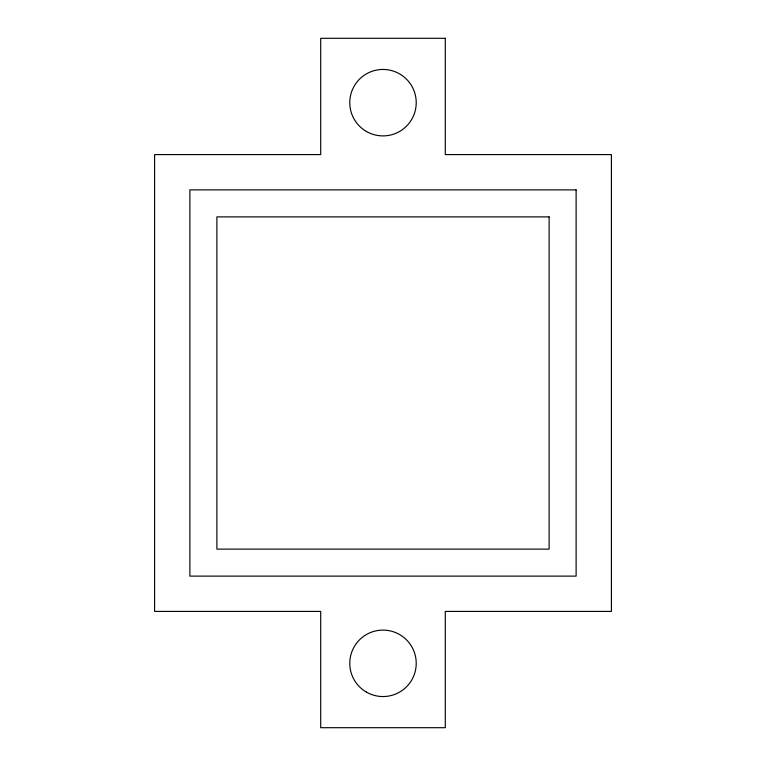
<?xml version="1.0" encoding="UTF-8"?>
<svg xmlns="http://www.w3.org/2000/svg" width="766" height="766" viewBox="0 0 766 766"><rect width="100%" height="100%" fill="white"/><g stroke="black" fill="none" stroke-linecap="round" stroke-linejoin="round"><path stroke-width="1.15" d="M445.295 38.3L320.705 38.3L320.705 154.588L154.588 154.588L154.588 611.412L320.705 611.412L320.705 727.7L445.295 727.7L445.295 611.412L611.412 611.412L611.412 154.588L445.295 154.588L445.295 38.3M576.118 189.882L189.882 189.882L189.882 576.118L576.118 576.118L576.118 189.882M549.117 216.883L216.883 216.883L216.883 549.117L549.117 549.117L549.117 216.883M366.387 692.1A33.225 33.225 0 0 0 416.225 663.327A33.225 33.225 0 0 0 366.387 634.554A33.225 33.225 0 0 0 366.387 692.1M366.387 131.446A33.225 33.225 0 0 0 416.225 102.673A33.225 33.225 0 0 0 366.387 73.9A33.225 33.225 0 0 0 366.387 131.446"/></g></svg>
